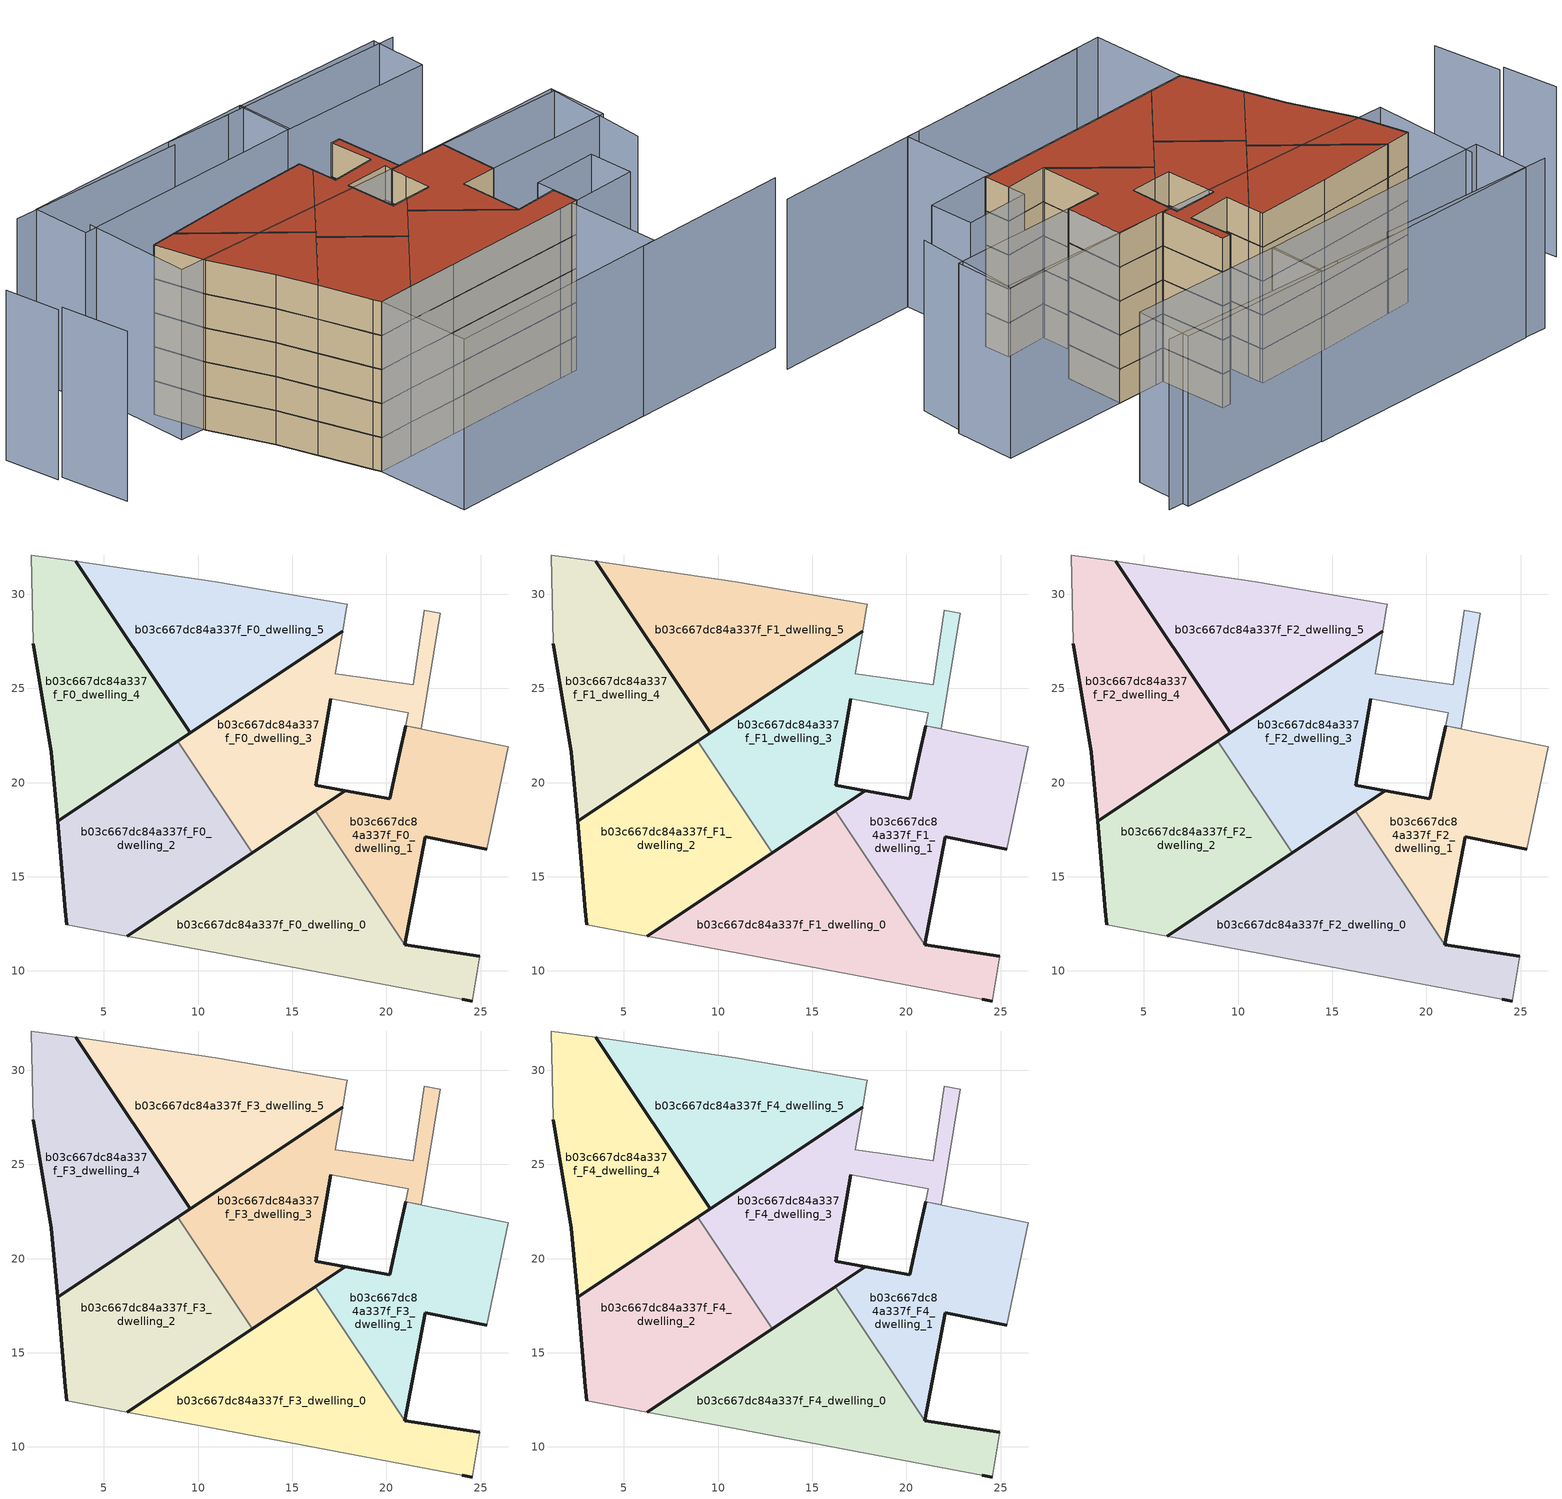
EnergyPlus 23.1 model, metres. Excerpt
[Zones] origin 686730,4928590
b03c667dc84a337f_F0_dwelling_0
 floor ground (EU_floor_Construction): 24.55,8.41 24.96,10.78 20.98,11.39 16.23,18.51 6.25,11.85 10.97,10.96 22.75,8.75 24.02,8.5 z0
 wall outside (EU_wall_Construction): 6.25,11.85 16.23,18.51 / 20.98,11.39 24.96,10.78 / 24.55,8.41 24.02,8.5 z0:3
 wall adiabatic (EU_wall_Construction): 24.96,10.78 24.55,8.41 / 24.02,8.5 22.75,8.75 10.97,10.96 6.25,11.85 z0:3
 wall to b03c667dc84a337f_F0_dwelling_1 (EU_wall_Construction): 16.23,18.51 20.98,11.39 z0:3
b03c667dc84a337f_F0_dwelling_1
 floor ground (EU_floor_Construction): 25.33,16.46 26.46,21.89 22.54,22.71 21.02,23.03 20.69,21.48 20.19,19.13 17.82,19.57 16.23,18.51 20.98,11.39 22.07,17.13 z0
 wall outside (EU_wall_Construction): 16.23,18.51 17.82,19.57 20.19,19.13 20.69,21.48 21.02,23.03 / 25.33,16.46 22.07,17.13 20.98,11.39 z0:3
 wall adiabatic (EU_wall_Construction): 21.02,23.03 22.54,22.71 26.46,21.89 25.33,16.46 z0:3
b03c667dc84a337f_F0_dwelling_2
 floor ground (EU_floor_Construction): 12.88,16.27 8.92,22.2 2.54,17.95 2.96,13.2 3.02,12.46 6.25,11.85 z0
 wall outside (EU_wall_Construction): 12.88,16.27 6.25,11.85 / 3.02,12.46 2.96,13.2 2.54,17.95 8.92,22.2 z0:3
 wall to b03c667dc84a337f_F0_dwelling_3 (EU_wall_Construction): 8.92,22.2 12.88,16.27 z0:3
 wall adiabatic (EU_wall_Construction): 6.25,11.85 3.02,12.46 z0:3
b03c667dc84a337f_F0_dwelling_3
 floor ground (EU_floor_Construction): 17.82,19.57 16.26,19.86 17.06,24.46 21.16,23.7 21.02,23.03 21.86,22.85 21.86,22.86 22.85,28.98 22.01,29.15 21.44,25.19 17.29,25.79 17.68,28.04 8.92,22.2 12.88,16.27 z0
 wall outside (EU_wall_Construction): 17.06,24.46 16.26,19.86 17.82,19.57 12.88,16.27 / 8.92,22.2 17.68,28.04 z0:3
 wall adiabatic (EU_wall_Construction): 17.68,28.04 17.29,25.79 21.44,25.19 22.01,29.15 22.85,28.98 21.86,22.86 21.86,22.85 21.02,23.03 21.16,23.7 17.06,24.46 z0:3
b03c667dc84a337f_F0_dwelling_4
 floor ground (EU_floor_Construction): 9.58,22.65 3.52,31.74 1.16,32.08 1.25,27.38 2.22,21.62 2.54,17.95 z0
 wall outside (EU_wall_Construction): 3.52,31.74 9.58,22.65 2.54,17.95 2.22,21.62 1.25,27.38 z0:3
 wall adiabatic (EU_wall_Construction): 1.25,27.38 1.16,32.08 3.52,31.74 z0:3
b03c667dc84a337f_F0_dwelling_5
 floor ground (EU_floor_Construction): 17.68,28.04 17.88,29.21 17.92,29.47 10.92,30.67 3.52,31.74 9.58,22.65 z0
 wall outside (EU_wall_Construction): 17.68,28.04 9.58,22.65 3.52,31.74 z0:3
 wall adiabatic (EU_wall_Construction): 3.52,31.74 10.92,30.67 17.92,29.47 17.88,29.21 17.68,28.04 z0:3
b03c667dc84a337f_F1_dwelling_0
 floor to b03c667dc84a337f_F0_dwelling_0 (EU_floor_Construction): 24.55,8.41 24.96,10.78 20.98,11.39 16.23,18.51 6.25,11.85 10.97,10.96 22.75,8.75 24.02,8.5 z3
 wall outside (EU_wall_Construction): 6.25,11.85 16.23,18.51 / 20.98,11.39 24.96,10.78 / 24.55,8.41 24.02,8.5 z3:6
 wall adiabatic (EU_wall_Construction): 24.96,10.78 24.55,8.41 / 24.02,8.5 22.75,8.75 10.97,10.96 6.25,11.85 z3:6
 wall to b03c667dc84a337f_F1_dwelling_1 (EU_wall_Construction): 16.23,18.51 20.98,11.39 z3:6
b03c667dc84a337f_F1_dwelling_1
 floor to b03c667dc84a337f_F0_dwelling_1 (EU_floor_Construction): 25.33,16.46 26.46,21.89 22.54,22.71 21.02,23.03 20.69,21.48 20.19,19.13 17.82,19.57 16.23,18.51 20.98,11.39 22.07,17.13 z3
 wall outside (EU_wall_Construction): 16.23,18.51 17.82,19.57 20.19,19.13 20.69,21.48 21.02,23.03 / 25.33,16.46 22.07,17.13 20.98,11.39 z3:6
 wall adiabatic (EU_wall_Construction): 21.02,23.03 22.54,22.71 26.46,21.89 25.33,16.46 z3:6
b03c667dc84a337f_F1_dwelling_2
 floor to b03c667dc84a337f_F0_dwelling_2 (EU_floor_Construction): 12.88,16.27 8.92,22.2 2.54,17.95 2.96,13.2 3.02,12.46 6.25,11.85 z3
 wall outside (EU_wall_Construction): 12.88,16.27 6.25,11.85 / 3.02,12.46 2.96,13.2 2.54,17.95 8.92,22.2 z3:6
 wall to b03c667dc84a337f_F1_dwelling_3 (EU_wall_Construction): 8.92,22.2 12.88,16.27 z3:6
 wall adiabatic (EU_wall_Construction): 6.25,11.85 3.02,12.46 z3:6
b03c667dc84a337f_F1_dwelling_3
 floor to b03c667dc84a337f_F0_dwelling_3 (EU_floor_Construction): 17.82,19.57 16.26,19.86 17.06,24.46 21.16,23.7 21.02,23.03 21.86,22.85 21.86,22.86 22.85,28.98 22.01,29.15 21.44,25.19 17.29,25.79 17.68,28.04 8.92,22.2 12.88,16.27 z3
 wall outside (EU_wall_Construction): 17.06,24.46 16.26,19.86 17.82,19.57 12.88,16.27 / 8.92,22.2 17.68,28.04 z3:6
 wall adiabatic (EU_wall_Construction): 17.68,28.04 17.29,25.79 21.44,25.19 22.01,29.15 22.85,28.98 21.86,22.86 21.86,22.85 21.02,23.03 21.16,23.7 17.06,24.46 z3:6
b03c667dc84a337f_F1_dwelling_4
 floor to b03c667dc84a337f_F0_dwelling_4 (EU_floor_Construction): 9.58,22.65 3.52,31.74 1.16,32.08 1.25,27.38 2.22,21.62 2.54,17.95 z3
 wall outside (EU_wall_Construction): 3.52,31.74 9.58,22.65 2.54,17.95 2.22,21.62 1.25,27.38 z3:6
 wall adiabatic (EU_wall_Construction): 1.25,27.38 1.16,32.08 3.52,31.74 z3:6
b03c667dc84a337f_F1_dwelling_5
 floor to b03c667dc84a337f_F0_dwelling_5 (EU_floor_Construction): 17.68,28.04 17.88,29.21 17.92,29.47 10.92,30.67 3.52,31.74 9.58,22.65 z3
 wall outside (EU_wall_Construction): 17.68,28.04 9.58,22.65 3.52,31.74 z3:6
 wall adiabatic (EU_wall_Construction): 3.52,31.74 10.92,30.67 17.92,29.47 17.88,29.21 17.68,28.04 z3:6
b03c667dc84a337f_F2_dwelling_0
 floor to b03c667dc84a337f_F1_dwelling_0 (EU_floor_Construction): 24.55,8.41 24.96,10.78 20.98,11.39 16.23,18.51 6.25,11.85 10.97,10.96 22.75,8.75 24.02,8.5 z6
 wall outside (EU_wall_Construction): 6.25,11.85 16.23,18.51 / 20.98,11.39 24.96,10.78 / 24.55,8.41 24.02,8.5 z6:9
 wall adiabatic (EU_wall_Construction): 24.96,10.78 24.55,8.41 / 24.02,8.5 22.75,8.75 10.97,10.96 6.25,11.85 z6:9
 wall to b03c667dc84a337f_F2_dwelling_1 (EU_wall_Construction): 16.23,18.51 20.98,11.39 z6:9
b03c667dc84a337f_F2_dwelling_1
 floor to b03c667dc84a337f_F1_dwelling_1 (EU_floor_Construction): 25.33,16.46 26.46,21.89 22.54,22.71 21.02,23.03 20.69,21.48 20.19,19.13 17.82,19.57 16.23,18.51 20.98,11.39 22.07,17.13 z6
 wall outside (EU_wall_Construction): 16.23,18.51 17.82,19.57 20.19,19.13 20.69,21.48 21.02,23.03 / 25.33,16.46 22.07,17.13 20.98,11.39 z6:9
 wall adiabatic (EU_wall_Construction): 21.02,23.03 22.54,22.71 26.46,21.89 25.33,16.46 z6:9
b03c667dc84a337f_F2_dwelling_2
 floor to b03c667dc84a337f_F1_dwelling_2 (EU_floor_Construction): 12.88,16.27 8.92,22.2 2.54,17.95 2.96,13.2 3.02,12.46 6.25,11.85 z6
 wall outside (EU_wall_Construction): 12.88,16.27 6.25,11.85 / 3.02,12.46 2.96,13.2 2.54,17.95 8.92,22.2 z6:9
 wall to b03c667dc84a337f_F2_dwelling_3 (EU_wall_Construction): 8.92,22.2 12.88,16.27 z6:9
 wall adiabatic (EU_wall_Construction): 6.25,11.85 3.02,12.46 z6:9
b03c667dc84a337f_F2_dwelling_3
 floor to b03c667dc84a337f_F1_dwelling_3 (EU_floor_Construction): 17.82,19.57 16.26,19.86 17.06,24.46 21.16,23.7 21.02,23.03 21.86,22.85 21.86,22.86 22.85,28.98 22.01,29.15 21.44,25.19 17.29,25.79 17.68,28.04 8.92,22.2 12.88,16.27 z6
 wall outside (EU_wall_Construction): 17.06,24.46 16.26,19.86 17.82,19.57 12.88,16.27 / 8.92,22.2 17.68,28.04 z6:9
 wall adiabatic (EU_wall_Construction): 17.68,28.04 17.29,25.79 21.44,25.19 22.01,29.15 22.85,28.98 21.86,22.86 21.86,22.85 21.02,23.03 21.16,23.7 17.06,24.46 z6:9
b03c667dc84a337f_F2_dwelling_4
 floor to b03c667dc84a337f_F1_dwelling_4 (EU_floor_Construction): 9.58,22.65 3.52,31.74 1.16,32.08 1.25,27.38 2.22,21.62 2.54,17.95 z6
 wall outside (EU_wall_Construction): 3.52,31.74 9.58,22.65 2.54,17.95 2.22,21.62 1.25,27.38 z6:9
 wall adiabatic (EU_wall_Construction): 1.25,27.38 1.16,32.08 3.52,31.74 z6:9
b03c667dc84a337f_F2_dwelling_5
 floor to b03c667dc84a337f_F1_dwelling_5 (EU_floor_Construction): 17.68,28.04 17.88,29.21 17.92,29.47 10.92,30.67 3.52,31.74 9.58,22.65 z6
 wall outside (EU_wall_Construction): 17.68,28.04 9.58,22.65 3.52,31.74 z6:9
 wall adiabatic (EU_wall_Construction): 3.52,31.74 10.92,30.67 17.92,29.47 17.88,29.21 17.68,28.04 z6:9
b03c667dc84a337f_F3_dwelling_0
 floor to b03c667dc84a337f_F2_dwelling_0 (EU_floor_Construction): 24.55,8.41 24.96,10.78 20.98,11.39 16.23,18.51 6.25,11.85 10.97,10.96 22.75,8.75 24.02,8.5 z9
 wall outside (EU_wall_Construction): 6.25,11.85 16.23,18.51 / 20.98,11.39 24.96,10.78 / 24.55,8.41 24.02,8.5 z9:12
 wall adiabatic (EU_wall_Construction): 24.96,10.78 24.55,8.41 / 24.02,8.5 22.75,8.75 10.97,10.96 6.25,11.85 z9:12
 wall to b03c667dc84a337f_F3_dwelling_1 (EU_wall_Construction): 16.23,18.51 20.98,11.39 z9:12
b03c667dc84a337f_F3_dwelling_1
 floor to b03c667dc84a337f_F2_dwelling_1 (EU_floor_Construction): 25.33,16.46 26.46,21.89 22.54,22.71 21.02,23.03 20.69,21.48 20.19,19.13 17.82,19.57 16.23,18.51 20.98,11.39 22.07,17.13 z9
 wall outside (EU_wall_Construction): 16.23,18.51 17.82,19.57 20.19,19.13 20.69,21.48 21.02,23.03 / 25.33,16.46 22.07,17.13 20.98,11.39 z9:12
 wall adiabatic (EU_wall_Construction): 21.02,23.03 22.54,22.71 26.46,21.89 25.33,16.46 z9:12
b03c667dc84a337f_F3_dwelling_2
 floor to b03c667dc84a337f_F2_dwelling_2 (EU_floor_Construction): 12.88,16.27 8.92,22.2 2.54,17.95 2.96,13.2 3.02,12.46 6.25,11.85 z9
 wall outside (EU_wall_Construction): 12.88,16.27 6.25,11.85 / 3.02,12.46 2.96,13.2 2.54,17.95 8.92,22.2 z9:12
 wall to b03c667dc84a337f_F3_dwelling_3 (EU_wall_Construction): 8.92,22.2 12.88,16.27 z9:12
 wall adiabatic (EU_wall_Construction): 6.25,11.85 3.02,12.46 z9:12
b03c667dc84a337f_F3_dwelling_3
 floor to b03c667dc84a337f_F2_dwelling_3 (EU_floor_Construction): 17.82,19.57 16.26,19.86 17.06,24.46 21.16,23.7 21.02,23.03 21.86,22.85 21.86,22.86 22.85,28.98 22.01,29.15 21.44,25.19 17.29,25.79 17.68,28.04 8.92,22.2 12.88,16.27 z9
 wall outside (EU_wall_Construction): 17.06,24.46 16.26,19.86 17.82,19.57 12.88,16.27 / 8.92,22.2 17.68,28.04 z9:12
 wall adiabatic (EU_wall_Construction): 17.68,28.04 17.29,25.79 21.44,25.19 22.01,29.15 22.85,28.98 21.86,22.86 21.86,22.85 21.02,23.03 21.16,23.7 17.06,24.46 z9:12
b03c667dc84a337f_F3_dwelling_4
 floor to b03c667dc84a337f_F2_dwelling_4 (EU_floor_Construction): 9.58,22.65 3.52,31.74 1.16,32.08 1.25,27.38 2.22,21.62 2.54,17.95 z9
 wall outside (EU_wall_Construction): 3.52,31.74 9.58,22.65 2.54,17.95 2.22,21.62 1.25,27.38 z9:12
 wall adiabatic (EU_wall_Construction): 1.25,27.38 1.16,32.08 3.52,31.74 z9:12
b03c667dc84a337f_F3_dwelling_5
 floor to b03c667dc84a337f_F2_dwelling_5 (EU_floor_Construction): 17.68,28.04 17.88,29.21 17.92,29.47 10.92,30.67 3.52,31.74 9.58,22.65 z9
 wall outside (EU_wall_Construction): 17.68,28.04 9.58,22.65 3.52,31.74 z9:12
 wall adiabatic (EU_wall_Construction): 3.52,31.74 10.92,30.67 17.92,29.47 17.88,29.21 17.68,28.04 z9:12
b03c667dc84a337f_F4_dwelling_0
 floor to b03c667dc84a337f_F3_dwelling_0 (EU_floor_Construction): 24.55,8.41 24.96,10.78 20.98,11.39 16.23,18.51 6.25,11.85 10.97,10.96 22.75,8.75 24.02,8.5 z12
 wall outside (EU_wall_Construction): 6.25,11.85 16.23,18.51 / 20.98,11.39 24.96,10.78 / 24.55,8.41 24.02,8.5 z12:15
 wall adiabatic (EU_wall_Construction): 24.96,10.78 24.55,8.41 / 24.02,8.5 22.75,8.75 10.97,10.96 6.25,11.85 z12:15
 wall to b03c667dc84a337f_F4_dwelling_1 (EU_wall_Construction): 16.23,18.51 20.98,11.39 z12:15
 roof outside (EU_roof_Construction): 24.96,10.78 24.55,8.41 24.02,8.5 22.75,8.75 10.97,10.96 6.25,11.85 16.23,18.51 20.98,11.39 z15
b03c667dc84a337f_F4_dwelling_1
 floor to b03c667dc84a337f_F3_dwelling_1 (EU_floor_Construction): 25.33,16.46 26.46,21.89 22.54,22.71 21.02,23.03 20.69,21.48 20.19,19.13 17.82,19.57 16.23,18.51 20.98,11.39 22.07,17.13 z12
 wall outside (EU_wall_Construction): 16.23,18.51 17.82,19.57 20.19,19.13 20.69,21.48 21.02,23.03 / 25.33,16.46 22.07,17.13 20.98,11.39 z12:15
 wall adiabatic (EU_wall_Construction): 21.02,23.03 22.54,22.71 26.46,21.89 25.33,16.46 z12:15
 roof outside (EU_roof_Construction): 26.46,21.89 25.33,16.46 22.07,17.13 20.98,11.39 16.23,18.51 17.82,19.57 20.19,19.13 20.69,21.48 21.02,23.03 22.54,22.71 z15
b03c667dc84a337f_F4_dwelling_2
 floor to b03c667dc84a337f_F3_dwelling_2 (EU_floor_Construction): 12.88,16.27 8.92,22.2 2.54,17.95 2.96,13.2 3.02,12.46 6.25,11.85 z12
 wall outside (EU_wall_Construction): 12.88,16.27 6.25,11.85 / 3.02,12.46 2.96,13.2 2.54,17.95 8.92,22.2 z12:15
 wall to b03c667dc84a337f_F4_dwelling_3 (EU_wall_Construction): 8.92,22.2 12.88,16.27 z12:15
 wall adiabatic (EU_wall_Construction): 6.25,11.85 3.02,12.46 z12:15
 roof outside (EU_roof_Construction): 8.92,22.2 12.88,16.27 6.25,11.85 3.02,12.46 2.96,13.2 2.54,17.95 z15
b03c667dc84a337f_F4_dwelling_3
 floor to b03c667dc84a337f_F3_dwelling_3 (EU_floor_Construction): 17.82,19.57 16.26,19.86 17.06,24.46 21.16,23.7 21.02,23.03 21.86,22.85 21.86,22.86 22.85,28.98 22.01,29.15 21.44,25.19 17.29,25.79 17.68,28.04 8.92,22.2 12.88,16.27 z12
 wall outside (EU_wall_Construction): 17.06,24.46 16.26,19.86 17.82,19.57 12.88,16.27 / 8.92,22.2 17.68,28.04 z12:15
 wall adiabatic (EU_wall_Construction): 17.68,28.04 17.29,25.79 21.44,25.19 22.01,29.15 22.85,28.98 21.86,22.86 21.86,22.85 21.02,23.03 21.16,23.7 17.06,24.46 z12:15
 roof outside (EU_roof_Construction): 22.85,28.98 21.86,22.86 21.86,22.85 21.02,23.03 21.16,23.7 17.06,24.46 16.26,19.86 17.82,19.57 12.88,16.27 8.92,22.2 17.68,28.04 17.29,25.79 21.44,25.19 22.01,29.15 z15
b03c667dc84a337f_F4_dwelling_4
 floor to b03c667dc84a337f_F3_dwelling_4 (EU_floor_Construction): 9.58,22.65 3.52,31.74 1.16,32.08 1.25,27.38 2.22,21.62 2.54,17.95 z12
 wall outside (EU_wall_Construction): 3.52,31.74 9.58,22.65 2.54,17.95 2.22,21.62 1.25,27.38 z12:15
 wall adiabatic (EU_wall_Construction): 1.25,27.38 1.16,32.08 3.52,31.74 z12:15
 roof outside (EU_roof_Construction): 3.52,31.74 9.58,22.65 2.54,17.95 2.22,21.62 1.25,27.38 1.16,32.08 z15
b03c667dc84a337f_F4_dwelling_5
 floor to b03c667dc84a337f_F3_dwelling_5 (EU_floor_Construction): 17.68,28.04 17.88,29.21 17.92,29.47 10.92,30.67 3.52,31.74 9.58,22.65 z12
 wall outside (EU_wall_Construction): 17.68,28.04 9.58,22.65 3.52,31.74 z12:15
 wall adiabatic (EU_wall_Construction): 3.52,31.74 10.92,30.67 17.92,29.47 17.88,29.21 17.68,28.04 z12:15
 roof outside (EU_roof_Construction): 17.92,29.47 17.88,29.21 17.68,28.04 9.58,22.65 3.52,31.74 10.92,30.67 z15
shading: -10.93,32.71 -11.41,26.5 / -11.03,37.78 -11.42,32.74 / 15.28,39.16 -1.04,43.14 / 38.5,34.08 21.11,38.31 / 21.48,38.22 15.33,39.75 / 3.81,3.49 35.75,-2.56 / 35.52,9.8 38.23,19.43 / 38.15,19.1 -1.04,28.13 / -1.04,28.13 1.2,37.89 / 22.16,33.07 -0.07,37.49 / -0.07,37.49 0.96,42.67 / 0.96,42.67 23.19,38.25 / 23.19,38.25 22.16,33.07 / 37.26,35.01 36.1,29.84 / 36.1,29.84 21.92,33.04 / 21.92,33.04 23.09,38.21 / 23.09,38.21 37.26,35.01 / 3.02,12.46 24.02,8.5 / 24.02,8.5 22.41,-0.03 / 22.41,-0.03 1.42,3.92 / 1.42,3.92 3.02,12.46 / 25.24,12.39 31.24,11.34 / 31.24,11.34 30.53,7.3 / 30.53,7.3 24.53,8.36 / 24.53,8.36 25.24,12.39 / 25.33,16.45 26.46,21.89 / 26.46,21.89 38.25,19.44 / 38.25,19.44 37.12,14 / 37.12,14 25.33,16.45 z0:15
[Building]
EU S2 Campaign: North Axis=0; Terrain=City; Solar Distribution=FullExterior
[Site:Location]
Bologna: Latitude=44.5; Longitude=11.25; Time Zone=1; Elevation=37
[SizingPeriod:WeatherFileDays]
AnnualSizingPeriod: Begin Month=1; Begin Day of Month=1; End Month=12; End Day of Month=31; Day of Week for Start Day=Monday; Use Weather File Daylight Saving Period=No; Use Weather File Rain and Snow Indicators=No
[MATERIAL]
EU_InternalMass_Material: Roughness=MediumRough; Thickness=0.1; Conductivity=1; Density=1800; Specific Heat=900; Thermal Absorptance=0.9; Solar Absorptance=0.7; Visible Absorptance=0.7
[MATERIAL:NOMASS] Roughness=MediumRough; Thermal Absorptance=0.9; Solar Absorptance=0.7; Visible Absorptance=0.7
Name | Thermal Resistance
EU_wall_NoMass | 0.779417
EU_roof_NoMass | 0.435466
EU_floor_NoMass | 0.588222
[CONSTRUCTION]
EU_wall_Construction: EU_wall_NoMass
EU_roof_Construction: EU_roof_NoMass
EU_floor_Construction: EU_floor_NoMass
EU_InternalMass_Construction: EU_InternalMass_Material
[ZONE] Type=1; Multiplier=1; Ceiling Height=autocalculate; Floor Area=autocalculate; Part of Total Floor Area=Yes
Name | Volume
b03c667dc84a337f_F0_dwelling_0; b03c667dc84a337f_F1_dwelling_0; b03c667dc84a337f_F2_dwelling_0; b03c667dc84a337f_F3_dwelling_0; b03c667dc84a337f_F4_dwelling_0 | 232.072
b03c667dc84a337f_F0_dwelling_1; b03c667dc84a337f_F1_dwelling_1; b03c667dc84a337f_F2_dwelling_1; b03c667dc84a337f_F3_dwelling_1; b03c667dc84a337f_F4_dwelling_1 | 158.438
b03c667dc84a337f_F0_dwelling_2; b03c667dc84a337f_F1_dwelling_2; b03c667dc84a337f_F2_dwelling_2; b03c667dc84a337f_F3_dwelling_2; b03c667dc84a337f_F4_dwelling_2 | 193.4
b03c667dc84a337f_F0_dwelling_3; b03c667dc84a337f_F1_dwelling_3; b03c667dc84a337f_F2_dwelling_3; b03c667dc84a337f_F3_dwelling_3; b03c667dc84a337f_F4_dwelling_3 | 189.736
b03c667dc84a337f_F0_dwelling_4; b03c667dc84a337f_F1_dwelling_4; b03c667dc84a337f_F2_dwelling_4; b03c667dc84a337f_F3_dwelling_4; b03c667dc84a337f_F4_dwelling_4 | 193.41
b03c667dc84a337f_F0_dwelling_5; b03c667dc84a337f_F1_dwelling_5; b03c667dc84a337f_F2_dwelling_5; b03c667dc84a337f_F3_dwelling_5; b03c667dc84a337f_F4_dwelling_5 | 193.398
[INTERNALMASS] Construction=EU_InternalMass_Construction
Name | Zone or ZoneList | Surface Area
b03c667dc84a337f_F0_dwelling_0_EU_InternalMass | b03c667dc84a337f_F0_dwelling_0 | 77.3566
b03c667dc84a337f_F0_dwelling_1_EU_InternalMass | b03c667dc84a337f_F0_dwelling_1 | 52.813
b03c667dc84a337f_F0_dwelling_2_EU_InternalMass | b03c667dc84a337f_F0_dwelling_2 | 64.4667
b03c667dc84a337f_F0_dwelling_3_EU_InternalMass | b03c667dc84a337f_F0_dwelling_3 | 63.2448
b03c667dc84a337f_F0_dwelling_4_EU_InternalMass | b03c667dc84a337f_F0_dwelling_4 | 64.4697
b03c667dc84a337f_F0_dwelling_5_EU_InternalMass | b03c667dc84a337f_F0_dwelling_5 | 64.4662
b03c667dc84a337f_F1_dwelling_0_EU_InternalMass | b03c667dc84a337f_F1_dwelling_0 | 77.3566
b03c667dc84a337f_F1_dwelling_1_EU_InternalMass | b03c667dc84a337f_F1_dwelling_1 | 52.813
b03c667dc84a337f_F1_dwelling_2_EU_InternalMass | b03c667dc84a337f_F1_dwelling_2 | 64.4667
b03c667dc84a337f_F1_dwelling_3_EU_InternalMass | b03c667dc84a337f_F1_dwelling_3 | 63.2448
b03c667dc84a337f_F1_dwelling_4_EU_InternalMass | b03c667dc84a337f_F1_dwelling_4 | 64.4697
b03c667dc84a337f_F1_dwelling_5_EU_InternalMass | b03c667dc84a337f_F1_dwelling_5 | 64.4662
b03c667dc84a337f_F2_dwelling_0_EU_InternalMass | b03c667dc84a337f_F2_dwelling_0 | 77.3566
b03c667dc84a337f_F2_dwelling_1_EU_InternalMass | b03c667dc84a337f_F2_dwelling_1 | 52.813
b03c667dc84a337f_F2_dwelling_2_EU_InternalMass | b03c667dc84a337f_F2_dwelling_2 | 64.4667
b03c667dc84a337f_F2_dwelling_3_EU_InternalMass | b03c667dc84a337f_F2_dwelling_3 | 63.2448
b03c667dc84a337f_F2_dwelling_4_EU_InternalMass | b03c667dc84a337f_F2_dwelling_4 | 64.4697
b03c667dc84a337f_F2_dwelling_5_EU_InternalMass | b03c667dc84a337f_F2_dwelling_5 | 64.4662
b03c667dc84a337f_F3_dwelling_0_EU_InternalMass | b03c667dc84a337f_F3_dwelling_0 | 77.3566
b03c667dc84a337f_F3_dwelling_1_EU_InternalMass | b03c667dc84a337f_F3_dwelling_1 | 52.813
b03c667dc84a337f_F3_dwelling_2_EU_InternalMass | b03c667dc84a337f_F3_dwelling_2 | 64.4667
b03c667dc84a337f_F3_dwelling_3_EU_InternalMass | b03c667dc84a337f_F3_dwelling_3 | 63.2448
b03c667dc84a337f_F3_dwelling_4_EU_InternalMass | b03c667dc84a337f_F3_dwelling_4 | 64.4697
b03c667dc84a337f_F3_dwelling_5_EU_InternalMass | b03c667dc84a337f_F3_dwelling_5 | 64.4662
b03c667dc84a337f_F4_dwelling_0_EU_InternalMass | b03c667dc84a337f_F4_dwelling_0 | 77.3566
b03c667dc84a337f_F4_dwelling_1_EU_InternalMass | b03c667dc84a337f_F4_dwelling_1 | 52.813
b03c667dc84a337f_F4_dwelling_2_EU_InternalMass | b03c667dc84a337f_F4_dwelling_2 | 64.4667
b03c667dc84a337f_F4_dwelling_3_EU_InternalMass | b03c667dc84a337f_F4_dwelling_3 | 63.2448
b03c667dc84a337f_F4_dwelling_4_EU_InternalMass | b03c667dc84a337f_F4_dwelling_4 | 64.4697
b03c667dc84a337f_F4_dwelling_5_EU_InternalMass | b03c667dc84a337f_F4_dwelling_5 | 64.4662
[OTHEREQUIPMENT] Fuel Type=Electricity; Design Level Calculation Method=Watts/Area; Power per Zone Floor Area=1; Fraction Latent=0; Fraction Radiant=0; Fraction Lost=0; Carbon Dioxide Generation Rate=0; EndUse Subcategory=EU_Step8_InternalGains
Name | Zone or ZoneList or Space or SpaceList | Schedule
EU_Step8_InternalGain_b03c667dc84a337f_F0_dwelling_0_f000 | b03c667dc84a337f_F0_dwelling_0 | EU_Step8_GainSchedule_b03c667dc84a337f_F0_dwelling_0_f000
EU_Step8_InternalGain_b03c667dc84a337f_F0_dwelling_1_f000 | b03c667dc84a337f_F0_dwelling_1 | EU_Step8_GainSchedule_b03c667dc84a337f_F0_dwelling_1_f000
EU_Step8_InternalGain_b03c667dc84a337f_F0_dwelling_2_f000 | b03c667dc84a337f_F0_dwelling_2 | EU_Step8_GainSchedule_b03c667dc84a337f_F0_dwelling_2_f000
EU_Step8_InternalGain_b03c667dc84a337f_F0_dwelling_3_f000 | b03c667dc84a337f_F0_dwelling_3 | EU_Step8_GainSchedule_b03c667dc84a337f_F0_dwelling_3_f000
EU_Step8_InternalGain_b03c667dc84a337f_F0_dwelling_4_f000 | b03c667dc84a337f_F0_dwelling_4 | EU_Step8_GainSchedule_b03c667dc84a337f_F0_dwelling_4_f000
EU_Step8_InternalGain_b03c667dc84a337f_F0_dwelling_5_f000 | b03c667dc84a337f_F0_dwelling_5 | EU_Step8_GainSchedule_b03c667dc84a337f_F0_dwelling_5_f000
EU_Step8_InternalGain_b03c667dc84a337f_F1_dwelling_0_f000 | b03c667dc84a337f_F1_dwelling_0 | EU_Step8_GainSchedule_b03c667dc84a337f_F1_dwelling_0_f000
EU_Step8_InternalGain_b03c667dc84a337f_F1_dwelling_1_f000 | b03c667dc84a337f_F1_dwelling_1 | EU_Step8_GainSchedule_b03c667dc84a337f_F1_dwelling_1_f000
EU_Step8_InternalGain_b03c667dc84a337f_F1_dwelling_2_f000 | b03c667dc84a337f_F1_dwelling_2 | EU_Step8_GainSchedule_b03c667dc84a337f_F1_dwelling_2_f000
EU_Step8_InternalGain_b03c667dc84a337f_F1_dwelling_3_f000 | b03c667dc84a337f_F1_dwelling_3 | EU_Step8_GainSchedule_b03c667dc84a337f_F1_dwelling_3_f000
EU_Step8_InternalGain_b03c667dc84a337f_F1_dwelling_4_f000 | b03c667dc84a337f_F1_dwelling_4 | EU_Step8_GainSchedule_b03c667dc84a337f_F1_dwelling_4_f000
EU_Step8_InternalGain_b03c667dc84a337f_F1_dwelling_5_f000 | b03c667dc84a337f_F1_dwelling_5 | EU_Step8_GainSchedule_b03c667dc84a337f_F1_dwelling_5_f000
EU_Step8_InternalGain_b03c667dc84a337f_F2_dwelling_0_f000 | b03c667dc84a337f_F2_dwelling_0 | EU_Step8_GainSchedule_b03c667dc84a337f_F2_dwelling_0_f000
EU_Step8_InternalGain_b03c667dc84a337f_F2_dwelling_1_f000 | b03c667dc84a337f_F2_dwelling_1 | EU_Step8_GainSchedule_b03c667dc84a337f_F2_dwelling_1_f000
EU_Step8_InternalGain_b03c667dc84a337f_F2_dwelling_2_f000 | b03c667dc84a337f_F2_dwelling_2 | EU_Step8_GainSchedule_b03c667dc84a337f_F2_dwelling_2_f000
EU_Step8_InternalGain_b03c667dc84a337f_F2_dwelling_3_f000 | b03c667dc84a337f_F2_dwelling_3 | EU_Step8_GainSchedule_b03c667dc84a337f_F2_dwelling_3_f000
EU_Step8_InternalGain_b03c667dc84a337f_F2_dwelling_4_f000 | b03c667dc84a337f_F2_dwelling_4 | EU_Step8_GainSchedule_b03c667dc84a337f_F2_dwelling_4_f000
EU_Step8_InternalGain_b03c667dc84a337f_F2_dwelling_5_f000 | b03c667dc84a337f_F2_dwelling_5 | EU_Step8_GainSchedule_b03c667dc84a337f_F2_dwelling_5_f000
EU_Step8_InternalGain_b03c667dc84a337f_F3_dwelling_0_f000 | b03c667dc84a337f_F3_dwelling_0 | EU_Step8_GainSchedule_b03c667dc84a337f_F3_dwelling_0_f000
EU_Step8_InternalGain_b03c667dc84a337f_F3_dwelling_1_f000 | b03c667dc84a337f_F3_dwelling_1 | EU_Step8_GainSchedule_b03c667dc84a337f_F3_dwelling_1_f000
EU_Step8_InternalGain_b03c667dc84a337f_F3_dwelling_2_f000 | b03c667dc84a337f_F3_dwelling_2 | EU_Step8_GainSchedule_b03c667dc84a337f_F3_dwelling_2_f000
EU_Step8_InternalGain_b03c667dc84a337f_F3_dwelling_3_f000 | b03c667dc84a337f_F3_dwelling_3 | EU_Step8_GainSchedule_b03c667dc84a337f_F3_dwelling_3_f000
EU_Step8_InternalGain_b03c667dc84a337f_F3_dwelling_4_f000 | b03c667dc84a337f_F3_dwelling_4 | EU_Step8_GainSchedule_b03c667dc84a337f_F3_dwelling_4_f000
EU_Step8_InternalGain_b03c667dc84a337f_F3_dwelling_5_f000 | b03c667dc84a337f_F3_dwelling_5 | EU_Step8_GainSchedule_b03c667dc84a337f_F3_dwelling_5_f000
EU_Step8_InternalGain_b03c667dc84a337f_F4_dwelling_0_f000 | b03c667dc84a337f_F4_dwelling_0 | EU_Step8_GainSchedule_b03c667dc84a337f_F4_dwelling_0_f000
EU_Step8_InternalGain_b03c667dc84a337f_F4_dwelling_1_f000 | b03c667dc84a337f_F4_dwelling_1 | EU_Step8_GainSchedule_b03c667dc84a337f_F4_dwelling_1_f000
EU_Step8_InternalGain_b03c667dc84a337f_F4_dwelling_2_f000 | b03c667dc84a337f_F4_dwelling_2 | EU_Step8_GainSchedule_b03c667dc84a337f_F4_dwelling_2_f000
EU_Step8_InternalGain_b03c667dc84a337f_F4_dwelling_3_f000 | b03c667dc84a337f_F4_dwelling_3 | EU_Step8_GainSchedule_b03c667dc84a337f_F4_dwelling_3_f000
EU_Step8_InternalGain_b03c667dc84a337f_F4_dwelling_4_f000 | b03c667dc84a337f_F4_dwelling_4 | EU_Step8_GainSchedule_b03c667dc84a337f_F4_dwelling_4_f000
EU_Step8_InternalGain_b03c667dc84a337f_F4_dwelling_5_f000 | b03c667dc84a337f_F4_dwelling_5 | EU_Step8_GainSchedule_b03c667dc84a337f_F4_dwelling_5_f000
[ZONEVENTILATION:DESIGNFLOWRATE] Schedule=EU_AlwaysOn; Design Flow Rate Calculation Method=AirChanges/Hour; Air Changes per Hour=0.712058; Ventilation Type=Natural; Fan Pressure Rise=0; Fan Total Efficiency=1; Constant Term Coefficient=1; Temperature Term Coefficient=0; Velocity Term Coefficient=0; Velocity Squared Term Coefficient=0; Minimum Indoor Temperature=-100; Maximum Indoor Temperature=100; Delta Temperature=-100; Minimum Outdoor Temperature=-100; Maximum Outdoor Temperature=100; Maximum Wind Speed=40
Name | Zone or ZoneList or Space or SpaceList
EU_ConstantAir_b03c667dc84a337f_F0_dwelling_0 | b03c667dc84a337f_F0_dwelling_0
EU_ConstantAir_b03c667dc84a337f_F0_dwelling_1 | b03c667dc84a337f_F0_dwelling_1
EU_ConstantAir_b03c667dc84a337f_F0_dwelling_2 | b03c667dc84a337f_F0_dwelling_2
EU_ConstantAir_b03c667dc84a337f_F0_dwelling_3 | b03c667dc84a337f_F0_dwelling_3
EU_ConstantAir_b03c667dc84a337f_F0_dwelling_4 | b03c667dc84a337f_F0_dwelling_4
EU_ConstantAir_b03c667dc84a337f_F0_dwelling_5 | b03c667dc84a337f_F0_dwelling_5
EU_ConstantAir_b03c667dc84a337f_F1_dwelling_0 | b03c667dc84a337f_F1_dwelling_0
EU_ConstantAir_b03c667dc84a337f_F1_dwelling_1 | b03c667dc84a337f_F1_dwelling_1
EU_ConstantAir_b03c667dc84a337f_F1_dwelling_2 | b03c667dc84a337f_F1_dwelling_2
EU_ConstantAir_b03c667dc84a337f_F1_dwelling_3 | b03c667dc84a337f_F1_dwelling_3
EU_ConstantAir_b03c667dc84a337f_F1_dwelling_4 | b03c667dc84a337f_F1_dwelling_4
EU_ConstantAir_b03c667dc84a337f_F1_dwelling_5 | b03c667dc84a337f_F1_dwelling_5
EU_ConstantAir_b03c667dc84a337f_F2_dwelling_0 | b03c667dc84a337f_F2_dwelling_0
EU_ConstantAir_b03c667dc84a337f_F2_dwelling_1 | b03c667dc84a337f_F2_dwelling_1
EU_ConstantAir_b03c667dc84a337f_F2_dwelling_2 | b03c667dc84a337f_F2_dwelling_2
EU_ConstantAir_b03c667dc84a337f_F2_dwelling_3 | b03c667dc84a337f_F2_dwelling_3
EU_ConstantAir_b03c667dc84a337f_F2_dwelling_4 | b03c667dc84a337f_F2_dwelling_4
EU_ConstantAir_b03c667dc84a337f_F2_dwelling_5 | b03c667dc84a337f_F2_dwelling_5
EU_ConstantAir_b03c667dc84a337f_F3_dwelling_0 | b03c667dc84a337f_F3_dwelling_0
EU_ConstantAir_b03c667dc84a337f_F3_dwelling_1 | b03c667dc84a337f_F3_dwelling_1
EU_ConstantAir_b03c667dc84a337f_F3_dwelling_2 | b03c667dc84a337f_F3_dwelling_2
EU_ConstantAir_b03c667dc84a337f_F3_dwelling_3 | b03c667dc84a337f_F3_dwelling_3
EU_ConstantAir_b03c667dc84a337f_F3_dwelling_4 | b03c667dc84a337f_F3_dwelling_4
EU_ConstantAir_b03c667dc84a337f_F3_dwelling_5 | b03c667dc84a337f_F3_dwelling_5
EU_ConstantAir_b03c667dc84a337f_F4_dwelling_0 | b03c667dc84a337f_F4_dwelling_0
EU_ConstantAir_b03c667dc84a337f_F4_dwelling_1 | b03c667dc84a337f_F4_dwelling_1
EU_ConstantAir_b03c667dc84a337f_F4_dwelling_2 | b03c667dc84a337f_F4_dwelling_2
EU_ConstantAir_b03c667dc84a337f_F4_dwelling_3 | b03c667dc84a337f_F4_dwelling_3
EU_ConstantAir_b03c667dc84a337f_F4_dwelling_4 | b03c667dc84a337f_F4_dwelling_4
EU_ConstantAir_b03c667dc84a337f_F4_dwelling_5 | b03c667dc84a337f_F4_dwelling_5
[HVACTEMPLATE:THERMOSTAT] Constant Heating Setpoint=20; Constant Cooling Setpoint=50
EU_HeatOnly_b03c667dc84a337f_F0_dwelling_0; EU_HeatOnly_b03c667dc84a337f_F0_dwelling_1; EU_HeatOnly_b03c667dc84a337f_F0_dwelling_2; EU_HeatOnly_b03c667dc84a337f_F0_dwelling_3; EU_HeatOnly_b03c667dc84a337f_F0_dwelling_4; EU_HeatOnly_b03c667dc84a337f_F0_dwelling_5; EU_HeatOnly_b03c667dc84a337f_F1_dwelling_0; EU_HeatOnly_b03c667dc84a337f_F1_dwelling_1; EU_HeatOnly_b03c667dc84a337f_F1_dwelling_2; EU_HeatOnly_b03c667dc84a337f_F1_dwelling_3; EU_HeatOnly_b03c667dc84a337f_F1_dwelling_4; EU_HeatOnly_b03c667dc84a337f_F1_dwelling_5; EU_HeatOnly_b03c667dc84a337f_F2_dwelling_0; EU_HeatOnly_b03c667dc84a337f_F2_dwelling_1; EU_HeatOnly_b03c667dc84a337f_F2_dwelling_2; EU_HeatOnly_b03c667dc84a337f_F2_dwelling_3; EU_HeatOnly_b03c667dc84a337f_F2_dwelling_4; EU_HeatOnly_b03c667dc84a337f_F2_dwelling_5; EU_HeatOnly_b03c667dc84a337f_F3_dwelling_0; EU_HeatOnly_b03c667dc84a337f_F3_dwelling_1; EU_HeatOnly_b03c667dc84a337f_F3_dwelling_2; EU_HeatOnly_b03c667dc84a337f_F3_dwelling_3; EU_HeatOnly_b03c667dc84a337f_F3_dwelling_4; EU_HeatOnly_b03c667dc84a337f_F3_dwelling_5; EU_HeatOnly_b03c667dc84a337f_F4_dwelling_0; EU_HeatOnly_b03c667dc84a337f_F4_dwelling_1; EU_HeatOnly_b03c667dc84a337f_F4_dwelling_2; EU_HeatOnly_b03c667dc84a337f_F4_dwelling_3; EU_HeatOnly_b03c667dc84a337f_F4_dwelling_4; EU_HeatOnly_b03c667dc84a337f_F4_dwelling_5
[HVACTEMPLATE:ZONE:IDEALLOADSAIRSYSTEM] System Availability Schedule=EU_AlwaysOn; Maximum Heating Supply Air Temperature=50; Minimum Cooling Supply Air Temperature=13; Maximum Heating Supply Air Humidity Ratio=0.0156; Minimum Cooling Supply Air Humidity Ratio=0.0077; Heating Limit=NoLimit; Cooling Limit=NoLimit; Heating Availability Schedule=EU_AlwaysOn; Cooling Availability Schedule=EU_CoolingOff; Dehumidification Control Type=ConstantSensibleHeatRatio; Cooling Sensible Heat Ratio=0.7; Dehumidification Setpoint=60; Humidification Control Type=None; Humidification Setpoint=30; Outdoor Air Method=None; Outdoor Air Flow Rate per Person=0.00944; Outdoor Air Flow Rate per Zone Floor Area=0; Outdoor Air Flow Rate per Zone=0; Demand Controlled Ventilation Type=None; Outdoor Air Economizer Type=NoEconomizer; Heat Recovery Type=None; Sensible Heat Recovery Effectiveness=0.7; Latent Heat Recovery Effectiveness=0.65
Name | Template Thermostat
b03c667dc84a337f_F0_dwelling_0 | EU_HeatOnly_b03c667dc84a337f_F0_dwelling_0
b03c667dc84a337f_F0_dwelling_1 | EU_HeatOnly_b03c667dc84a337f_F0_dwelling_1
b03c667dc84a337f_F0_dwelling_2 | EU_HeatOnly_b03c667dc84a337f_F0_dwelling_2
b03c667dc84a337f_F0_dwelling_3 | EU_HeatOnly_b03c667dc84a337f_F0_dwelling_3
b03c667dc84a337f_F0_dwelling_4 | EU_HeatOnly_b03c667dc84a337f_F0_dwelling_4
b03c667dc84a337f_F0_dwelling_5 | EU_HeatOnly_b03c667dc84a337f_F0_dwelling_5
b03c667dc84a337f_F1_dwelling_0 | EU_HeatOnly_b03c667dc84a337f_F1_dwelling_0
b03c667dc84a337f_F1_dwelling_1 | EU_HeatOnly_b03c667dc84a337f_F1_dwelling_1
b03c667dc84a337f_F1_dwelling_2 | EU_HeatOnly_b03c667dc84a337f_F1_dwelling_2
b03c667dc84a337f_F1_dwelling_3 | EU_HeatOnly_b03c667dc84a337f_F1_dwelling_3
b03c667dc84a337f_F1_dwelling_4 | EU_HeatOnly_b03c667dc84a337f_F1_dwelling_4
b03c667dc84a337f_F1_dwelling_5 | EU_HeatOnly_b03c667dc84a337f_F1_dwelling_5
b03c667dc84a337f_F2_dwelling_0 | EU_HeatOnly_b03c667dc84a337f_F2_dwelling_0
b03c667dc84a337f_F2_dwelling_1 | EU_HeatOnly_b03c667dc84a337f_F2_dwelling_1
b03c667dc84a337f_F2_dwelling_2 | EU_HeatOnly_b03c667dc84a337f_F2_dwelling_2
b03c667dc84a337f_F2_dwelling_3 | EU_HeatOnly_b03c667dc84a337f_F2_dwelling_3
b03c667dc84a337f_F2_dwelling_4 | EU_HeatOnly_b03c667dc84a337f_F2_dwelling_4
b03c667dc84a337f_F2_dwelling_5 | EU_HeatOnly_b03c667dc84a337f_F2_dwelling_5
b03c667dc84a337f_F3_dwelling_0 | EU_HeatOnly_b03c667dc84a337f_F3_dwelling_0
b03c667dc84a337f_F3_dwelling_1 | EU_HeatOnly_b03c667dc84a337f_F3_dwelling_1
b03c667dc84a337f_F3_dwelling_2 | EU_HeatOnly_b03c667dc84a337f_F3_dwelling_2
b03c667dc84a337f_F3_dwelling_3 | EU_HeatOnly_b03c667dc84a337f_F3_dwelling_3
b03c667dc84a337f_F3_dwelling_4 | EU_HeatOnly_b03c667dc84a337f_F3_dwelling_4
b03c667dc84a337f_F3_dwelling_5 | EU_HeatOnly_b03c667dc84a337f_F3_dwelling_5
b03c667dc84a337f_F4_dwelling_0 | EU_HeatOnly_b03c667dc84a337f_F4_dwelling_0
b03c667dc84a337f_F4_dwelling_1 | EU_HeatOnly_b03c667dc84a337f_F4_dwelling_1
b03c667dc84a337f_F4_dwelling_2 | EU_HeatOnly_b03c667dc84a337f_F4_dwelling_2
b03c667dc84a337f_F4_dwelling_3 | EU_HeatOnly_b03c667dc84a337f_F4_dwelling_3
b03c667dc84a337f_F4_dwelling_4 | EU_HeatOnly_b03c667dc84a337f_F4_dwelling_4
b03c667dc84a337f_F4_dwelling_5 | EU_HeatOnly_b03c667dc84a337f_F4_dwelling_5
[SIZING:ZONE] Zone Cooling Design Supply Air Temperature Input Method=SupplyAirTemperature; Zone Cooling Design Supply Air Temperature=13; Zone Heating Design Supply Air Temperature Input Method=SupplyAirTemperature; Zone Heating Design Supply Air Temperature=50; Zone Cooling Design Supply Air Humidity Ratio=0.008; Zone Heating Design Supply Air Humidity Ratio=0.008; Cooling Design Air Flow Method=DesignDay; Cooling Design Air Flow Rate=0; Cooling Minimum Air Flow per Zone Floor Area=0.000762; Cooling Minimum Air Flow=0; Cooling Minimum Air Flow Fraction=0.2; Heating Design Air Flow Method=DesignDay; Heating Design Air Flow Rate=0; Heating Maximum Air Flow per Zone Floor Area=0.002032; Heating Maximum Air Flow=0.141576; Heating Maximum Air Flow Fraction=0.3; Account for Dedicated Outdoor Air System=No; Dedicated Outdoor Air System Control Strategy=NeutralSupplyAir; Dedicated Outdoor Air Low Setpoint Temperature for Design=autosize; Dedicated Outdoor Air High Setpoint Temperature for Design=autosize; Zone Load Sizing Method=Sensible Load Only No Latent Load; Zone Latent Cooling Design Supply Air Humidity Ratio Input Method=HumidityRatioDifference; Zone Cooling Design Supply Air Humidity Ratio Difference=0.005; Zone Latent Heating Design Supply Air Humidity Ratio Input Method=HumidityRatioDifference; Zone Humidification Design Supply Air Humidity Ratio Difference=0.005
b03c667dc84a337f_F0_dwelling_0; b03c667dc84a337f_F0_dwelling_1; b03c667dc84a337f_F0_dwelling_2; b03c667dc84a337f_F0_dwelling_3; b03c667dc84a337f_F0_dwelling_4; b03c667dc84a337f_F0_dwelling_5; b03c667dc84a337f_F1_dwelling_0; b03c667dc84a337f_F1_dwelling_1; b03c667dc84a337f_F1_dwelling_2; b03c667dc84a337f_F1_dwelling_3; b03c667dc84a337f_F1_dwelling_4; b03c667dc84a337f_F1_dwelling_5; b03c667dc84a337f_F2_dwelling_0; b03c667dc84a337f_F2_dwelling_1; b03c667dc84a337f_F2_dwelling_2; b03c667dc84a337f_F2_dwelling_3; b03c667dc84a337f_F2_dwelling_4; b03c667dc84a337f_F2_dwelling_5; b03c667dc84a337f_F3_dwelling_0; b03c667dc84a337f_F3_dwelling_1; b03c667dc84a337f_F3_dwelling_2; b03c667dc84a337f_F3_dwelling_3; b03c667dc84a337f_F3_dwelling_4; b03c667dc84a337f_F3_dwelling_5; b03c667dc84a337f_F4_dwelling_0; b03c667dc84a337f_F4_dwelling_1; b03c667dc84a337f_F4_dwelling_2; b03c667dc84a337f_F4_dwelling_3; b03c667dc84a337f_F4_dwelling_4; b03c667dc84a337f_F4_dwelling_5
[SCHEDULE:CONSTANT]
Name | Hourly Value
EU_AlwaysOn | 1
EU_CoolingOff | 0
[SCHEDULE:FILE] Column Number=1; Rows to Skip at Top=0; Number of Hours of Data=8760; Column Separator=Comma; Interpolate to Timestep=No; Minutes per Item=60; Adjust Schedule for Daylight Savings=Yes
Name | File
EU_Step8_GainSchedule_b03c667dc84a337f_F0_dwelling_0_f000 | ../../schedules/b03c667dc84a337f/b03c667dc84a337f_F0_dwelling_0_f000_gain.csv
EU_Step8_GainSchedule_b03c667dc84a337f_F0_dwelling_1_f000 | ../../schedules/b03c667dc84a337f/b03c667dc84a337f_F0_dwelling_1_f000_gain.csv
EU_Step8_GainSchedule_b03c667dc84a337f_F0_dwelling_2_f000 | ../../schedules/b03c667dc84a337f/b03c667dc84a337f_F0_dwelling_2_f000_gain.csv
EU_Step8_GainSchedule_b03c667dc84a337f_F0_dwelling_3_f000 | ../../schedules/b03c667dc84a337f/b03c667dc84a337f_F0_dwelling_3_f000_gain.csv
EU_Step8_GainSchedule_b03c667dc84a337f_F0_dwelling_4_f000 | ../../schedules/b03c667dc84a337f/b03c667dc84a337f_F0_dwelling_4_f000_gain.csv
EU_Step8_GainSchedule_b03c667dc84a337f_F0_dwelling_5_f000 | ../../schedules/b03c667dc84a337f/b03c667dc84a337f_F0_dwelling_5_f000_gain.csv
EU_Step8_GainSchedule_b03c667dc84a337f_F1_dwelling_0_f000 | ../../schedules/b03c667dc84a337f/b03c667dc84a337f_F1_dwelling_0_f000_gain.csv
EU_Step8_GainSchedule_b03c667dc84a337f_F1_dwelling_1_f000 | ../../schedules/b03c667dc84a337f/b03c667dc84a337f_F1_dwelling_1_f000_gain.csv
EU_Step8_GainSchedule_b03c667dc84a337f_F1_dwelling_2_f000 | ../../schedules/b03c667dc84a337f/b03c667dc84a337f_F1_dwelling_2_f000_gain.csv
EU_Step8_GainSchedule_b03c667dc84a337f_F1_dwelling_3_f000 | ../../schedules/b03c667dc84a337f/b03c667dc84a337f_F1_dwelling_3_f000_gain.csv
EU_Step8_GainSchedule_b03c667dc84a337f_F1_dwelling_4_f000 | ../../schedules/b03c667dc84a337f/b03c667dc84a337f_F1_dwelling_4_f000_gain.csv
EU_Step8_GainSchedule_b03c667dc84a337f_F1_dwelling_5_f000 | ../../schedules/b03c667dc84a337f/b03c667dc84a337f_F1_dwelling_5_f000_gain.csv
EU_Step8_GainSchedule_b03c667dc84a337f_F2_dwelling_0_f000 | ../../schedules/b03c667dc84a337f/b03c667dc84a337f_F2_dwelling_0_f000_gain.csv
EU_Step8_GainSchedule_b03c667dc84a337f_F2_dwelling_1_f000 | ../../schedules/b03c667dc84a337f/b03c667dc84a337f_F2_dwelling_1_f000_gain.csv
EU_Step8_GainSchedule_b03c667dc84a337f_F2_dwelling_2_f000 | ../../schedules/b03c667dc84a337f/b03c667dc84a337f_F2_dwelling_2_f000_gain.csv
EU_Step8_GainSchedule_b03c667dc84a337f_F2_dwelling_3_f000 | ../../schedules/b03c667dc84a337f/b03c667dc84a337f_F2_dwelling_3_f000_gain.csv
EU_Step8_GainSchedule_b03c667dc84a337f_F2_dwelling_4_f000 | ../../schedules/b03c667dc84a337f/b03c667dc84a337f_F2_dwelling_4_f000_gain.csv
EU_Step8_GainSchedule_b03c667dc84a337f_F2_dwelling_5_f000 | ../../schedules/b03c667dc84a337f/b03c667dc84a337f_F2_dwelling_5_f000_gain.csv
EU_Step8_GainSchedule_b03c667dc84a337f_F3_dwelling_0_f000 | ../../schedules/b03c667dc84a337f/b03c667dc84a337f_F3_dwelling_0_f000_gain.csv
EU_Step8_GainSchedule_b03c667dc84a337f_F3_dwelling_1_f000 | ../../schedules/b03c667dc84a337f/b03c667dc84a337f_F3_dwelling_1_f000_gain.csv
EU_Step8_GainSchedule_b03c667dc84a337f_F3_dwelling_2_f000 | ../../schedules/b03c667dc84a337f/b03c667dc84a337f_F3_dwelling_2_f000_gain.csv
EU_Step8_GainSchedule_b03c667dc84a337f_F3_dwelling_3_f000 | ../../schedules/b03c667dc84a337f/b03c667dc84a337f_F3_dwelling_3_f000_gain.csv
EU_Step8_GainSchedule_b03c667dc84a337f_F3_dwelling_4_f000 | ../../schedules/b03c667dc84a337f/b03c667dc84a337f_F3_dwelling_4_f000_gain.csv
EU_Step8_GainSchedule_b03c667dc84a337f_F3_dwelling_5_f000 | ../../schedules/b03c667dc84a337f/b03c667dc84a337f_F3_dwelling_5_f000_gain.csv
EU_Step8_GainSchedule_b03c667dc84a337f_F4_dwelling_0_f000 | ../../schedules/b03c667dc84a337f/b03c667dc84a337f_F4_dwelling_0_f000_gain.csv
EU_Step8_GainSchedule_b03c667dc84a337f_F4_dwelling_1_f000 | ../../schedules/b03c667dc84a337f/b03c667dc84a337f_F4_dwelling_1_f000_gain.csv
EU_Step8_GainSchedule_b03c667dc84a337f_F4_dwelling_2_f000 | ../../schedules/b03c667dc84a337f/b03c667dc84a337f_F4_dwelling_2_f000_gain.csv
EU_Step8_GainSchedule_b03c667dc84a337f_F4_dwelling_3_f000 | ../../schedules/b03c667dc84a337f/b03c667dc84a337f_F4_dwelling_3_f000_gain.csv
EU_Step8_GainSchedule_b03c667dc84a337f_F4_dwelling_4_f000 | ../../schedules/b03c667dc84a337f/b03c667dc84a337f_F4_dwelling_4_f000_gain.csv
EU_Step8_GainSchedule_b03c667dc84a337f_F4_dwelling_5_f000 | ../../schedules/b03c667dc84a337f/b03c667dc84a337f_F4_dwelling_5_f000_gain.csv
